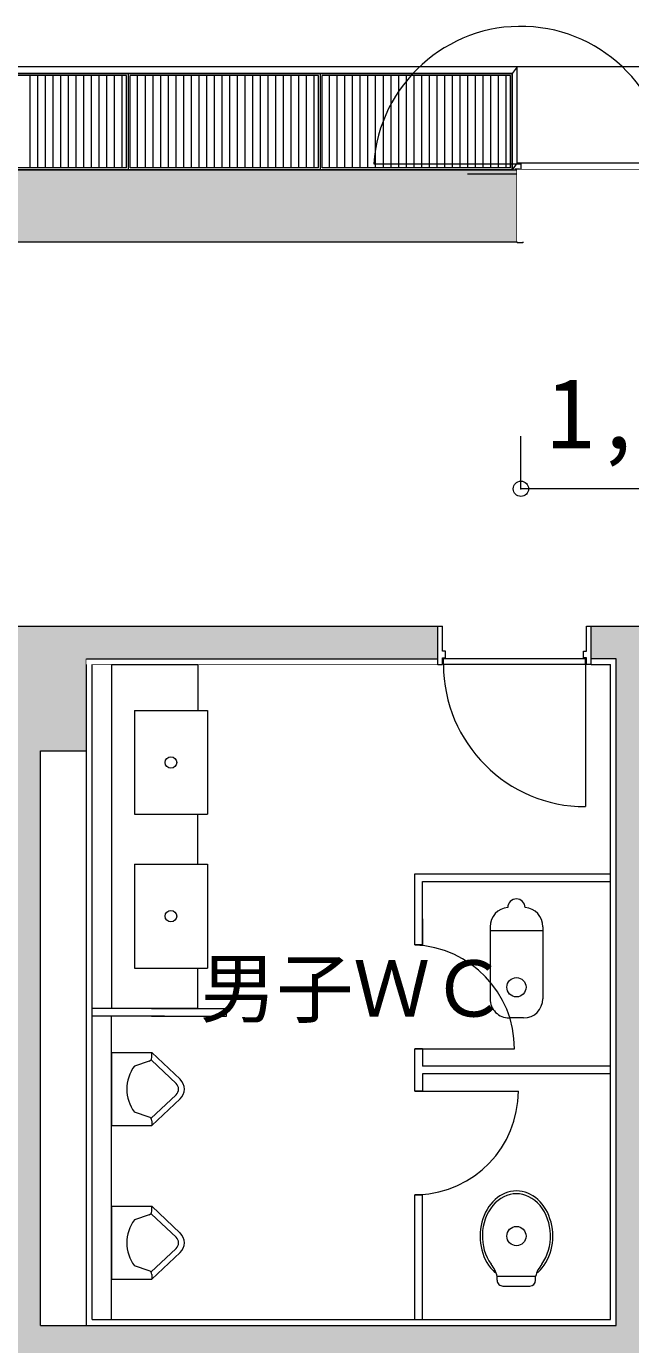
# Model space of a CAD drawing. Units: millimetres, scale not verified. Extents: x -41541 to 40812, y -111456 to -40681.
# Drawn here: x -8014 to -4866, y -95981 to -89120 of the extents above; entities that cross this region are included whole.
import ezdxf
from ezdxf.enums import TextEntityAlignment as Align

# ---------------------------------------------------------------- set-up
doc = ezdxf.new("R2010")
doc.units = ezdxf.units.MM
doc.header["$LTSCALE"] = 200
doc.header["$PDMODE"] = 32
doc.header["$PDSIZE"] = 80
for name, color, linetype, lineweight in [('0-1_躯体', 7, 'Continuous', 9), ('0-2_建具', 7, 'Continuous', 9), ('0-3_仕上', 4, 'Continuous', 5), ('0-5_設備機器', 7, 'Continuous', 9), ('0-6_寸法', 4, 'Continuous', 5)]:
    doc.layers.add(name, color=color, linetype=linetype, lineweight=lineweight)
doc.layers.add('0-4_室名', color=7, linetype='Continuous')
doc.styles.add('ＭＳ ゴシック', font='')
doc.styles.add('ＭＳ Ｐゴシック', font='')
doc.styles.get('ＭＳ ゴシック').set_extended_font_data('MS Gothic')
doc.styles.get('ＭＳ Ｐゴシック').set_extended_font_data('MS PGothic')

msp = doc.modelspace()

# ---------------------------------------------------------------- linework, layer by layer
at = {"layer": '0-1_躯体'}
for p, q in [((-3792.2, -89331.2), (-32816.1, -89331.2)), ((-16400.1, -89366.2), (-5482.6, -89366.2)), ((-5457.6, -89331.2), (-5482.6, -89366.2)), ((-5482.6, -89366.2), (-5482.6, -89866.2)), ((-5457.6, -89831.2), (-5457.6, -89331.2)), ((-5457.6, -89831.2), (-5482.6, -89866.2)), ((-5467.6, -89861.2), (-5467.6, -89866.2)), ((-5467.6, -89861.2), (-5445.1, -89861.2)), ((-5457.6, -89831.2), (-3877.6, -89831.2)), ((-5457.6, -90241.2), (-5457.6, -89866.2)), ((-5447.6, -89866.2), (-5445.1, -89861.2)), ((-5447.6, -89866.2), (-3887.7, -89866.2)), ((-16425.1, -90241.2), (-5457.6, -90241.2)), ((-5071.1, -92241.2), (-4661.1, -92241.2)), ((-5071.1, -92441.2), (-5071.1, -92241.2)), ((-7701.1, -95881.2), (-7701.1, -92411.2)), ((-4941.1, -92411.2), (-5071.1, -92411.2)), ((-4941.1, -95881.2), (-4941.1, -92411.2)), ((-7671.1, -95851.2), (-7671.1, -92441.2)), ((-5871.1, -92441.2), (-7671.1, -92441.2)), ((-5071.1, -92441.2), (-4971.1, -92441.2)), ((-4971.1, -93531.2), (-4971.1, -92441.2)), ((-7941.1, -92891.2), (-7701.1, -92891.2)), ((-7941.1, -95881.2), (-7941.1, -92891.2)), ((-4971.1, -94531.2), (-4971.1, -93421.1)), ((-5951.1, -93571.2), (-4971.1, -93571.2)), ((-5951.1, -93901.2), (-5951.1, -93571.2)), ((-5991.1, -93901.2), (-5991.1, -93764.9)), ((-5951.1, -93764.9), (-5951.1, -93901.2)), ((-5951.1, -93901.2), (-5991.1, -93901.2)), ((-7294.8, -94231.2), (-7671.7, -94231.2)), ((-7361.7, -94231.2), (-6971.1, -94231.2)), ((-7294.8, -94271.2), (-7671.7, -94271.2)), ((-7571.1, -95851.2), (-7571.1, -94271.2)), ((-4971.1, -95851.2), (-4971.1, -94378.6)), ((-5951.1, -94441.2), (-5991.1, -94441.2)), ((-5961.1, -94441.2), (-5991.1, -94441.2)), ((-5991.1, -94661.2), (-5991.1, -94441.2)), ((-5951.1, -94441.2), (-5951.1, -94531.2)), ((-4971.1, -94531.2), (-5951.1, -94531.2)), ((-4971.1, -94571.2), (-5951.1, -94571.2)), ((-5951.1, -94571.2), (-5951.1, -94661.2)), ((-5991.1, -94661.2), (-5951.1, -94661.2)), ((-5991.1, -95849.8), (-5991.1, -95201.2)), ((-5951.1, -95201.2), (-5991.1, -95201.2)), ((-5951.1, -95849.8), (-5951.1, -95201.2)), ((-7941.1, -95881.2), (-4941.1, -95881.2)), ((-7671.1, -95851.2), (-4971.1, -95851.2))]:
    msp.add_line(p, q, dxfattribs=at)
for points in [[(-16425.1, -90241.2), (-16425.1, -89866.2), (-5457.6, -89866.2)], [(-8316.1, -92531.2), (-8316.1, -92241.2), (-5871.1, -92241.2)], [(-5991.1, -93891.5), (-5991.1, -93531.2), (-4971.1, -93531.2)], [(-7361.7, -94271.2), (-6971.1, -94271.2), (-6971.1, -94231.2)]]:
    msp.add_lwpolyline(points, dxfattribs=at)
at = {"layer": '0-1_躯体', "color": 9}
for points in [[(6803.9, -89866.2), (-16425.1, -89866.2), (6803.9, -90241.2), (-16425.1, -90241.2)], [(-5871.1, -92241.2), (-16446.1, -92241.2), (-5871.1, -92441.2), (-16446.1, -92441.2)], [(-4661.1, -92241.2), (-5071.1, -92241.2), (-4661.1, -92411.2), (-5071.1, -92411.2)], [(-7701.1, -92411.2), (-8316.1, -92411.2), (-7701.1, -92441.2), (-8316.1, -92441.2)], [(-4791.1, -92411.2), (-4941.1, -92411.2), (-4791.1, -95881.2), (-4941.1, -95881.2)], [(-7701.1, -92891.2), (-7701.1, -92441.2), (-8316.1, -92891.2), (-8316.1, -92441.2)], [(-8121.1, -98566.2), (-7941.1, -98566.2), (-8121.1, -92891.2), (-7941.1, -92891.2)], [(-1616.1, -95881.2), (-7941.1, -95881.2), (-1616.1, -96081.2), (-7941.1, -96081.2)]]:
    msp.add_solid(points, dxfattribs=at)
at = {"layer": '0-2_建具'}
for p, q in [((-5457.6, -89866.2), (-5457.6, -90246.2)), ((-5417.6, -89931.2), (-5417.6, -90001.2)), ((-5442.6, -90001.2), (-5442.6, -90016.2)), ((-5442.6, -90001.2), (-5417.6, -90001.2)), ((-5427.6, -90246.2), (-5457.6, -90246.2)), ((-5071.1, -92441.2), (-5071.1, -92241.2)), ((-5846.1, -92406.2), (-5831.1, -92406.2)), ((-5846.1, -92441.2), (-5846.1, -92406.2)), ((-5101.1, -92411.2), (-5841.1, -92411.2)), ((-5841.1, -92441.2), (-5841.1, -92411.2)), ((-5831.1, -92406.2), (-5831.1, -92371.2)), ((-5111.1, -92406.2), (-5111.1, -92371.2)), ((-5111.1, -92371.2), (-5096.1, -92371.2)), ((-5101.1, -92441.2), (-5101.1, -92411.2)), ((-5871.1, -92441.2), (-5846.1, -92441.2)), ((-5101.1, -92441.2), (-5841.1, -92441.2)), ((-5071.1, -92441.2), (-5096.1, -92441.2)), ((-5951.1, -93901.2), (-5991.1, -93901.2)), ((-5961.1, -93901.2), (-5991.1, -93901.2)), ((-5951.1, -94441.2), (-5991.1, -94441.2)), ((-5951.1, -94661.2), (-5991.1, -94661.2)), ((-5991.1, -95201.2), (-5951.1, -95201.2))]:
    msp.add_line(p, q, dxfattribs=at)
at = {"layer": '0-2_建具', "color": 4, "lineweight": 5}
for p, q in [((-5101.1, -92441.2), (-5101.1, -93181.2)), ((-5991.1, -94441.2), (-5471.1, -94441.2)), ((-5971.1, -94661.2), (-5451.1, -94661.2))]:
    msp.add_line(p, q, dxfattribs=at)
at = {"layer": '0-2_建具'}
for points in [[(-5442.6, -90016.2), (-5427.6, -90016.2), (-5427.6, -90246.2)], [(-5871.1, -92441.2), (-5871.1, -92241.2), (-5846.1, -92241.2)], [(-5831.1, -92371.2), (-5846.1, -92371.2), (-5846.1, -92241.2)], [(-5096.1, -92371.2), (-5096.1, -92241.2), (-5071.1, -92241.2)], [(-5096.1, -92441.2), (-5096.1, -92406.2), (-5111.1, -92406.2)]]:
    msp.add_lwpolyline(points, dxfattribs=at)
at = {"layer": '0-2_建具', "color": 4, "lineweight": 5}
for centre, radius, start, end in [((-5101.1, -92441.2), 740, 180, 270), ((-6011.1, -94441.2), 540, 0, 87.87405), ((-5991.1, -94661.2), 540, 272.12595, 0)]:
    msp.add_arc(centre, radius, start, end, dxfattribs=at)
at = {"layer": '0-3_仕上', "color": 7, "lineweight": 9}
for p, q in [((-7492.1, -89376.2), (-8472.6, -89376.2)), ((-7492.1, -89856.2), (-7492.1, -89376.2)), ((-7472.6, -89856.2), (-7472.6, -89376.2)), ((-6492.1, -89376.2), (-7472.6, -89376.2)), ((-6492.1, -89856.2), (-6492.1, -89376.2)), ((-6472.6, -89856.2), (-6472.6, -89376.2)), ((-5492.1, -89376.2), (-6472.6, -89376.2)), ((-5492.1, -89856.2), (-5492.1, -89376.2)), ((-7492.1, -89856.2), (-8472.6, -89856.2)), ((-6492.1, -89856.2), (-7472.6, -89856.2)), ((-5492.1, -89856.2), (-6472.6, -89856.2))]:
    msp.add_line(p, q, dxfattribs=at)
at = {"layer": '0-3_仕上'}
for p, q in [((-7994.4, -89856.2), (-7994.4, -89376.2)), ((-7954.4, -89856.2), (-7954.4, -89376.2)), ((-7914.4, -89856.2), (-7914.4, -89376.2)), ((-7874.4, -89856.2), (-7874.4, -89376.2)), ((-7834.4, -89856.2), (-7834.4, -89376.2)), ((-7794.4, -89856.2), (-7794.4, -89376.2)), ((-7754.4, -89856.2), (-7754.4, -89376.2)), ((-7714.4, -89856.2), (-7714.4, -89376.2)), ((-7674.4, -89856.2), (-7674.4, -89376.2)), ((-7634.4, -89856.2), (-7634.4, -89376.2)), ((-7594.4, -89856.2), (-7594.4, -89376.2)), ((-7554.4, -89856.2), (-7554.4, -89376.2)), ((-7514.4, -89856.2), (-7514.4, -89376.2)), ((-7434.4, -89856.2), (-7434.4, -89376.2)), ((-7394.4, -89856.2), (-7394.4, -89376.2)), ((-7354.4, -89856.2), (-7354.4, -89376.2)), ((-7314.4, -89856.2), (-7314.4, -89376.2)), ((-7274.4, -89856.2), (-7274.4, -89376.2)), ((-7234.4, -89856.2), (-7234.4, -89376.2)), ((-7194.4, -89856.2), (-7194.4, -89376.2)), ((-7154.4, -89856.2), (-7154.4, -89376.2)), ((-7114.4, -89856.2), (-7114.4, -89376.2)), ((-7074.4, -89856.2), (-7074.4, -89376.2)), ((-7034.4, -89856.2), (-7034.4, -89376.2)), ((-6994.4, -89856.2), (-6994.4, -89376.2)), ((-6954.4, -89856.2), (-6954.4, -89376.2)), ((-6914.4, -89856.2), (-6914.4, -89376.2)), ((-6874.4, -89856.2), (-6874.4, -89376.2)), ((-6834.4, -89856.2), (-6834.4, -89376.2)), ((-6794.4, -89856.2), (-6794.4, -89376.2)), ((-6754.4, -89856.2), (-6754.4, -89376.2)), ((-6714.4, -89856.2), (-6714.4, -89376.2)), ((-6674.4, -89856.2), (-6674.4, -89376.2)), ((-6634.4, -89856.2), (-6634.4, -89376.2)), ((-6594.4, -89856.2), (-6594.4, -89376.2)), ((-6554.4, -89856.2), (-6554.4, -89376.2)), ((-6514.4, -89856.2), (-6514.4, -89376.2)), ((-6434.4, -89856.2), (-6434.4, -89376.2)), ((-6394.4, -89856.2), (-6394.4, -89376.2)), ((-6354.4, -89856.2), (-6354.4, -89376.2)), ((-6314.4, -89856.2), (-6314.4, -89376.2)), ((-6274.4, -89856.2), (-6274.4, -89376.2)), ((-6234.4, -89856.2), (-6234.4, -89376.2)), ((-6194.4, -89856.2), (-6194.4, -89376.2)), ((-6154.4, -89856.2), (-6154.4, -89376.2)), ((-6114.4, -89856.2), (-6114.4, -89376.2)), ((-6074.4, -89856.2), (-6074.4, -89376.2)), ((-6034.4, -89856.2), (-6034.4, -89376.2)), ((-5994.4, -89856.2), (-5994.4, -89376.2)), ((-5954.4, -89856.2), (-5954.4, -89376.2)), ((-5914.4, -89856.2), (-5914.4, -89376.2)), ((-5874.4, -89856.2), (-5874.4, -89376.2)), ((-5834.4, -89856.2), (-5834.4, -89376.2)), ((-5794.4, -89856.2), (-5794.4, -89376.2)), ((-5754.4, -89856.2), (-5754.4, -89376.2)), ((-5714.4, -89856.2), (-5714.4, -89376.2)), ((-5674.4, -89856.2), (-5674.4, -89376.2)), ((-5634.4, -89856.2), (-5634.4, -89376.2)), ((-5594.4, -89856.2), (-5594.4, -89376.2)), ((-5554.4, -89856.2), (-5554.4, -89376.2)), ((-5514.4, -89856.2), (-5514.4, -89376.2))]:
    msp.add_line(p, q, dxfattribs=at)
at = {"layer": '0-3_仕上', "color": 7, "lineweight": 9}
for points in [[(-7482.6, -89866.2), (-7482.6, -89366.2), (-8482.6, -89366.2)], [(-7482.6, -89866.2), (-8482.6, -89866.2), (-8482.6, -89366.2)], [(-6482.6, -89866.2), (-6482.6, -89366.2), (-7482.6, -89366.2)], [(-6482.6, -89866.2), (-7482.6, -89866.2), (-7482.6, -89366.2)], [(-5482.6, -89866.2), (-5482.6, -89366.2), (-6482.6, -89366.2)], [(-5482.6, -89866.2), (-6482.6, -89866.2), (-6482.6, -89366.2)]]:
    msp.add_lwpolyline(points, dxfattribs=at)
at = {"layer": '0-5_設備機器'}
for p, q in [((-7451.1, -92681.2), (-7451.1, -93221.2)), ((-7451.1, -92681.2), (-7071.1, -92681.2)), ((-7071.1, -92681.2), (-7071.1, -93221.2)), ((-7451.1, -93221.2), (-7071.1, -93221.2)), ((-7121.1, -93481.2), (-7121.1, -93221.2)), ((-7451.1, -93481.2), (-7451.1, -94021.2)), ((-7451.1, -93481.2), (-7071.1, -93481.2)), ((-7071.1, -93481.2), (-7071.1, -94021.2)), ((-5598.6, -93806.2), (-5598.6, -94181.2)), ((-5598.6, -93826.2), (-5323.6, -93826.2)), ((-5323.6, -93806.2), (-5323.6, -94181.2)), ((-7451.1, -94021.2), (-7071.1, -94021.2)), ((-7121.1, -94231.2), (-7121.1, -94021.2)), ((-7121.1, -94231.2), (-7571.1, -94231.2)), ((-5423.6, -94281.2), (-5498.6, -94281.2)), ((-7571.1, -94461.2), (-7361.1, -94461.2)), ((-7571.1, -94461.2), (-7571.1, -94841.2)), ((-7361.1, -94461.2), (-7213.2, -94600.2)), ((-7361.1, -94486.8), (-7361.1, -94461.2)), ((-7374.8, -94505.7), (-7451.1, -94531.2)), ((-7362, -94501.5), (-7233.7, -94622)), ((-7365.1, -94803.7), (-7233.7, -94680.3)), ((-7361.1, -94841.2), (-7213.2, -94702.2)), ((-7374.8, -94796.6), (-7451.1, -94771.2)), ((-7361.1, -94815.6), (-7361.1, -94841.2)), ((-7571.1, -94841.2), (-7361.1, -94841.2)), ((-7571.1, -95261.2), (-7361.1, -95261.2)), ((-7571.1, -95261.2), (-7571.1, -95641.2)), ((-7361.1, -95261.2), (-7213.2, -95400.2)), ((-7361.1, -95286.8), (-7361.1, -95261.2)), ((-7374.8, -95305.7), (-7451.1, -95331.2)), ((-7362, -95301.5), (-7233.7, -95422)), ((-7365.1, -95603.7), (-7233.7, -95480.3)), ((-7361.1, -95641.2), (-7213.2, -95502.2)), ((-7374.8, -95596.6), (-7451.1, -95571.2)), ((-7571.1, -95641.2), (-7361.1, -95641.2)), ((-7361.1, -95615.6), (-7361.1, -95641.2)), ((-5567.4, -95606), (-5572.9, -95606)), ((-5361.1, -95626.2), (-5561.1, -95626.2)), ((-5561.1, -95646.2), (-5561.1, -95626.2)), ((-5361.1, -95646.2), (-5361.1, -95626.2)), ((-5349.4, -95606), (-5354.9, -95606)), ((-5531.1, -95676.2), (-5391.1, -95676.2))]:
    msp.add_line(p, q, dxfattribs=at)
for centre, radius in [((-7261.1, -92951.2), 30), ((-7261.1, -93751.2), 30), ((-5461.1, -94121.2), 50), ((-5461.1, -95416.2), 50)]:
    msp.add_circle(centre, radius, dxfattribs=at)
for centre, radius, start, end in [((-5498.6, -93806.2), 100, 94.28937, 179.99985), ((-5461.1, -93706.2), 45, 0, 179.99985), ((-5423.6, -93806.2), 100, 0, 85.71104), ((-5498.6, -94181.2), 100, 179.99985, 270.00005), ((-5423.6, -94181.2), 100, 270.00005, 0), ((-7291.1, -94651.2), 200, 143.12997, 216.86992), ((-7381.1, -94486.8), 20, 288.43523, 359.99995), ((-7261.1, -94651.2), 70, 313.21393, 46.78596), ((-7261.1, -94651.2), 40, 313.21393, 46.78596), ((-7381.1, -94815.6), 20, 359.99995, 71.56525), ((-7381.1, -95286.8), 20, 288.43523, 359.99995), ((-7291.1, -95451.2), 200, 143.12997, 216.86992), ((-7261.1, -95451.2), 40, 313.21393, 46.78596), ((-7261.1, -95451.2), 70, 313.21393, 46.78596), ((-5706.8, -95660.6), 149.7, 13.28787, 40.73772), ((-5215.5, -95660.6), 149.7, 139.26181, 166.71165), ((-7381.1, -95615.6), 20, 359.99995, 71.56525), ((-5531.1, -95646.2), 30, 180, 270.0002), ((-5391.1, -95646.2), 30, 270.0002, 359.99985)]:
    msp.add_arc(centre, radius, start, end, dxfattribs=at)
for major_axis, start_param, end_param in [((0, -235), 0.630122, 5.65306), ((0, -220), 0.8407, 5.44248)]:
    msp.add_ellipse((-5461.1, -95416.2), major_axis=major_axis, ratio=0.8068, start_param=start_param, end_param=end_param, dxfattribs=at)
at = {"layer": '0-6_寸法'}
for p, q in [((-5437.6, -91526.9), (-5437.6, -91252.8)), ((-3917.6, -91526.9), (-5437.6, -91526.9))]:
    msp.add_line(p, q, dxfattribs=at)
msp.add_point((-5437.6, -91526.9), dxfattribs=at)

# ---------------------------------------------------------------- texts
at = {"layer": '0-4_室名', "style": 'ＭＳ Ｐゴシック'}
msp.add_text('男子ＷＣ', height=293.3, dxfattribs=at).set_placement((-7110.9, -94362), align=Align.BOTTOM_LEFT)
at = {"layer": '0-6_寸法', "style": 'ＭＳ ゴシック'}
msp.add_text('1,520', height=366.6, dxfattribs=at).set_placement((-5302.6, -91426.9), align=Align.BOTTOM_LEFT)

# ---------------------------------------------------------------- next in the draw order: wipeouts: each hides what was drawn before it
for points in [[(-3877.6, -90241.2), (-3877.6, -89866.2), (-5457.6, -89866.2), (-5457.6, -90241.2)], [(-7701.1, -92411.2), (-7701.1, -92441.2), (-5871.1, -92441.2), (-5871.1, -92411.2)]]:
    msp.add_wipeout(points)

# ---------------------------------------------------------------- next in the draw order: linework, layer by layer
at = {"layer": '0-2_建具', "color": 4, "lineweight": 5}
for p, q in [((-6204.3, -89836.2), (-5437.6, -89836.2)), ((-5437.6, -89836.2), (-5437.6, -89926.2))]:
    msp.add_line(p, q, dxfattribs=at)
at = {"layer": '0-2_建具'}
for p, q in [((-5467.6, -89861.2), (-5445.1, -89861.2)), ((-5467.6, -89861.2), (-5467.6, -89866.2)), ((-5467.6, -89866.2), (-5457.6, -89866.2)), ((-5445.1, -89861.2), (-5447.6, -89866.2)), ((-5447.6, -89866.2), (-5447.6, -89931.2)), ((-4675.1, -89866.2), (-5437.6, -89866.2)), ((-3888.6, -89888.7), (-5716.1, -89888.7)), ((-5417.6, -89931.2), (-5447.6, -89931.2)), ((-5437.6, -89926.2), (-4675.1, -89926.2))]:
    msp.add_line(p, q, dxfattribs=at)
at = {"layer": '0-2_建具', "color": 4, "lineweight": 5}
msp.add_arc((-5437.6, -89888.7), 768.5, 0.00893, 176.08279, dxfattribs=at)

# ---------------------------------------------------------------- next in the draw order: wipeouts: each hides what was drawn before it
msp.add_wipeout([(-5871.1, -92411.2), (-7701.1, -92411.2), (-7701.1, -92441.2), (-5871.1, -92441.2)])

# ---------------------------------------------------------------- next in the draw order: linework, layer by layer
at = {"layer": '0-1_躯体'}
for p, q in [((-5871.1, -92441.2), (-5871.1, -92241.2)), ((-7701.1, -92411.2), (-5871.1, -92411.2)), ((-7671.1, -95851.2), (-7671.1, -92441.2)), ((-7571.1, -92441.2), (-7571.1, -94231.2))]:
    msp.add_line(p, q, dxfattribs=at)
at = {"layer": '0-5_設備機器'}
for p, q in [((-7571.1, -92441.2), (-7121.1, -92441.2)), ((-7571.1, -92441.2), (-7571.1, -94231.2)), ((-7121.1, -92441.2), (-7121.1, -92681.2))]:
    msp.add_line(p, q, dxfattribs=at)

# ---------------------------------------------------------------- next in the draw order: wipeouts: each hides what was drawn before it
msp.add_wipeout([(-5457.6, -89866.2), (-5457.6, -90241.2), (-3877.6, -90241.2), (-3877.6, -89866.2)])

doc.saveas('drawing.dxf')
